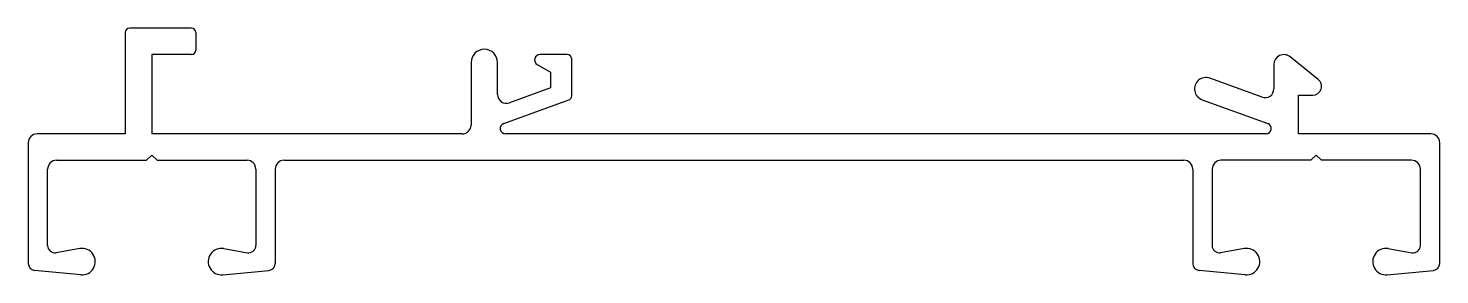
# Model space of a CAD drawing. Extents: x 3080.3 to 3160.3, y 1409 to 1423.
import ezdxf

# ---------------------------------------------------------------- set-up
doc = ezdxf.new("R2010")
doc.units = 0
doc.layers.get('0').update_dxf_attribs({"linetype": 'CONTINUOUS'})

msp = doc.modelspace()

# ---------------------------------------------------------------- linework, layer by layer
for p, q in [((3085.78, 1422.8), (3085.78, 1417.05)), ((3089.53, 1423.05), (3086.03, 1423.05)), ((3089.78, 1422.8), (3089.78, 1421.8)), ((3087.28, 1421.55), (3087.28, 1417.05)), ((3089.53, 1421.55), (3087.28, 1421.55)), ((3105.38, 1421.1), (3105.38, 1417.55)), ((3106.88, 1419.284), (3106.88, 1421.1)), ((3109.13, 1420.99), (3109.88, 1420.557)), ((3110.83, 1421.55), (3109.28, 1421.55)), ((3111.08, 1419.209), (3111.08, 1421.3)), ((3150.88, 1420.98), (3150.88, 1419.604)), ((3153.395, 1420.139), (3151.808, 1421.423)), ((3109.88, 1420.557), (3109.88, 1419.662)), ((3150.209, 1419.135), (3147.252, 1420.211)), ((3109.88, 1419.662), (3107.551, 1418.814)), ((3152.28, 1417.05), (3152.28, 1419.25)), ((3152.28, 1419.25), (3153.08, 1419.25)), ((3107.227, 1417.632), (3110.915, 1418.974)), ((3146.808, 1418.989), (3150.537, 1417.632)), ((3085.78, 1417.05), (3080.78, 1417.05)), ((3104.88, 1417.05), (3087.28, 1417.05)), ((3150.434, 1417.05), (3107.33, 1417.05)), ((3159.78, 1417.05), (3152.28, 1417.05)), ((3080.28, 1416.55), (3080.28, 1409.695)), ((3160.28, 1409.695), (3160.28, 1416.55)), ((3081.88, 1415.55), (3086.98, 1415.55)), ((3086.98, 1415.55), (3087.28, 1415.85)), ((3087.28, 1415.85), (3087.58, 1415.55)), ((3087.58, 1415.55), (3092.68, 1415.55)), ((3094.78, 1415.55), (3145.78, 1415.55)), ((3152.98, 1415.55), (3147.88, 1415.55)), ((3153.28, 1415.85), (3152.98, 1415.55)), ((3153.58, 1415.55), (3153.28, 1415.85)), ((3158.68, 1415.55), (3153.58, 1415.55)), ((3081.38, 1410.708), (3081.38, 1415.05)), ((3093.18, 1415.05), (3093.18, 1410.708)), ((3094.28, 1415.05), (3094.28, 1409.695)), ((3146.28, 1415.05), (3146.28, 1409.695)), ((3147.38, 1415.05), (3147.38, 1410.708)), ((3159.18, 1410.708), (3159.18, 1415.05)), ((3083.202, 1410.539), (3081.858, 1410.306)), ((3091.358, 1410.539), (3092.702, 1410.306)), ((3149.202, 1410.539), (3147.858, 1410.306)), ((3157.358, 1410.539), (3158.702, 1410.306)), ((3083.259, 1409.053), (3080.638, 1409.302)), ((3091.301, 1409.053), (3093.922, 1409.302)), ((3149.259, 1409.053), (3146.638, 1409.302)), ((3157.301, 1409.053), (3159.922, 1409.302))]:
    msp.add_line(p, q)
for centre, radius, start, end in [((3086.03, 1422.8), 0.25, 90, 180), ((3089.53, 1422.8), 0.25, 0, 90), ((3089.53, 1421.8), 0.25, 270, 360), ((3106.13, 1421.1), 0.75, 0, 180), ((3109.28, 1421.25), 0.3, 90, 240), ((3110.83, 1421.3), 0.25, 0, 90), ((3151.45, 1420.98), 0.57, 51, 180), ((3147.03, 1419.6), 0.65, 70, 250), ((3153.08, 1419.75), 0.5, 270, 51), ((3107.38, 1419.284), 0.5, 180, 290), ((3110.83, 1419.209), 0.25, 290, 0), ((3150.38, 1419.604), 0.5, 250, 0), ((3107.33, 1417.35), 0.3, 110, 270), ((3150.434, 1417.35), 0.3, 270, 70), ((3080.78, 1416.55), 0.5, 90, 180), ((3104.88, 1417.55), 0.5, 270, 360), ((3159.78, 1416.55), 0.5, 0, 90), ((3081.88, 1415.05), 0.5, 90, 180), ((3092.68, 1415.05), 0.5, 0, 90), ((3094.78, 1415.05), 0.5, 90, 180), ((3145.78, 1415.05), 0.5, 0, 90), ((3147.88, 1415.05), 0.5, 90, 180), ((3158.68, 1415.05), 0.5, 0, 90), ((3081.788, 1410.708), 0.408, 180, 279.8324), ((3083.33, 1409.8), 0.75, 264.58669, 99.8324), ((3091.23, 1409.8), 0.75, 80.1676, 275.41331), ((3092.772, 1410.708), 0.408, 260.1676, 0), ((3147.788, 1410.708), 0.408, 180, 279.8324), ((3149.33, 1409.8), 0.75, 264.58669, 99.8324), ((3157.23, 1409.8), 0.75, 80.1676, 275.41331), ((3158.772, 1410.708), 0.408, 260.1676, 0), ((3080.675, 1409.695), 0.395, 180, 264.58669), ((3093.885, 1409.695), 0.395, 275.41331, 0), ((3146.675, 1409.695), 0.395, 180, 264.58669), ((3159.885, 1409.695), 0.395, 275.41331, 0)]:
    msp.add_arc(centre, radius, start, end)

doc.saveas('drawing.dxf')
